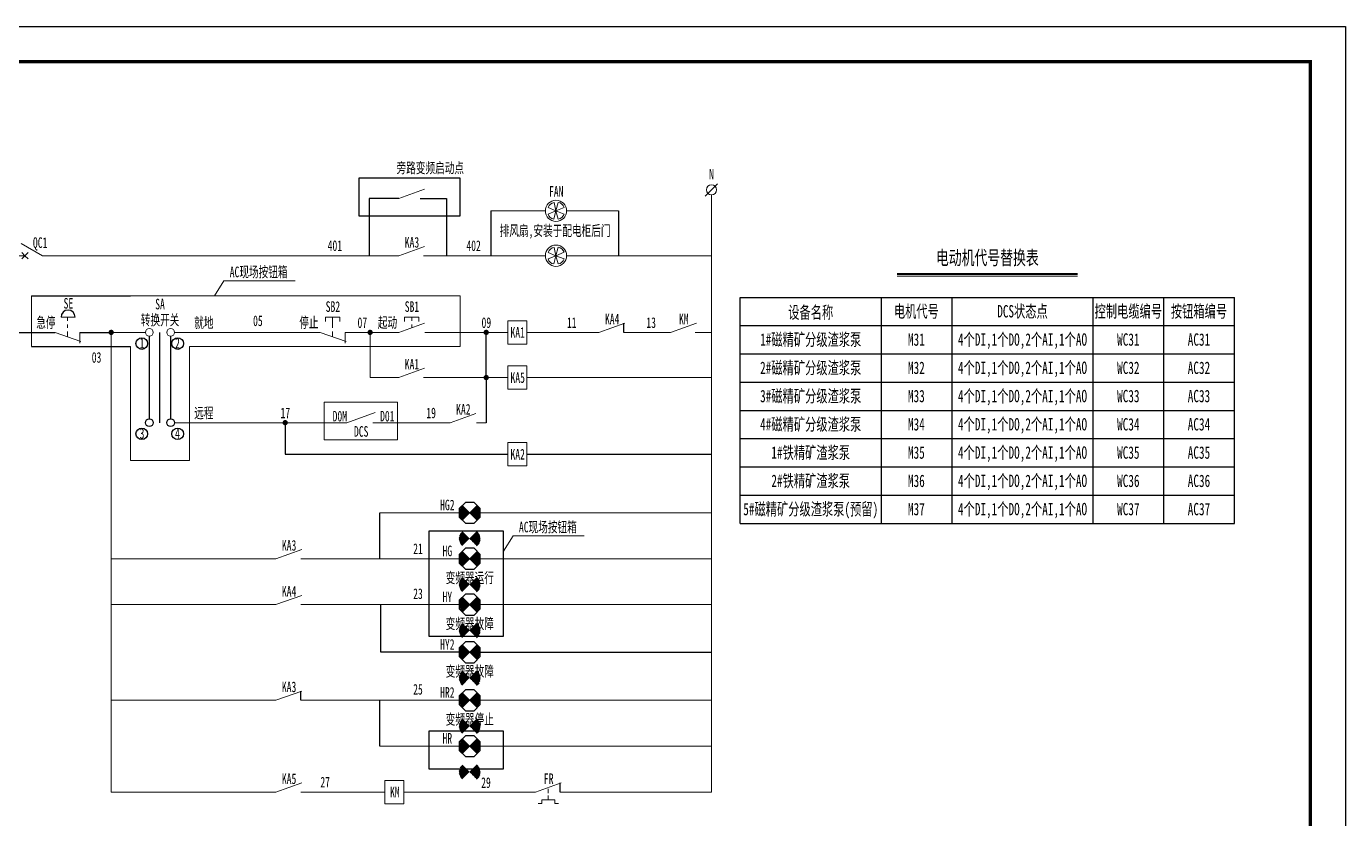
# Model space of a CAD drawing. Header units: millimetres. Extents: x 401220 to 2750366, y -101310 to 943175.
# Drawn here: x 1132490 to 1169837, y 514896 to 537324 of the extents above; entities that cross this region are included whole.
import ezdxf
from ezdxf.enums import TextEntityAlignment as Align

# ---------------------------------------------------------------- set-up
doc = ezdxf.new("R2010")
doc.units = ezdxf.units.MM
doc.linetypes.add('常规', pattern=[20, 10, 0, 10])
for name, color, linetype, lineweight in [('1轮廓实线层', 7, 'Continuous', 18), ('_0', 7, 'Continuous', 25), ('CAXA0层', 7, 'Continuous', 25), ('MX', 3, 'Continuous', 0), ('SW', 8, 'Continuous', 20), ('TEXT', 4, 'Continuous', 0)]:
    doc.layers.add(name, color=color, linetype=linetype, lineweight=lineweight)
for name, color, linetype in [('D1', 4, 'Continuous'), ('动力平面导线层', 3, '常规'), ('动力平面设备层', 1, 'Continuous'), ('图框', 7, 'Continuous'), ('标注-照明', 7, 'Continuous'), ('照明平面导线层', 3, 'Continuous'), ('照明平面设备层', 1, 'Continuous'), ('电气-接地设计-接地线', 3, '接地线'), ('表格图框层', 7, 'Continuous')]:
    doc.layers.add(name, color=color, linetype=linetype)
doc.styles.add('IDQSTYLE', font='NSimSun.ttf', dxfattribs={"width": 0.7})
doc.styles.add('标准', font='NSimSun.ttf', dxfattribs={"width": 0.667})
doc.linetypes.add('接地线', pattern='A,500,[136,EESLTYPE.shx,S=100,R=0,X=0,Y=0],500,-200,60,-200', length=1460)

# ---------------------------------------------------------------- blocks, each defined once
blk = doc.blocks.new('*U33')
at = {"layer": '1轮廓实线层'}
for p, q in [((0, 15), (0, 10)), ((0, 5), (-3.5, 11.06)), ((0, 10), (-0.88, 10.88)), ((0, 10), (-0.88, 9.12)), ((0, 10), (0.88, 10.88)), ((0, 10), (0.88, 9.12)), ((0, 5), (0, 0))]:
    blk.add_line(p, q, dxfattribs=at)

msp = doc.modelspace()

# ---------------------------------------------------------------- hatches: boundary and pattern name
at = {"linetype": 'ByBlock', "lineweight": 25}
h = msp.add_hatch(dxfattribs=at)
h.set_pattern_fill('ANSI31', scale=184.8, style=0)
h.set_pattern_definition([(45, (580637.666, 525748.21), (-16.3341666, 16.3341666), [])])
h.paths.add_polyline_path([(1145040, 523553.2), (1144831.1, 523762.5, 0.1991281), (1144744.3, 523553.2, 0.1986966), (1144830.8, 523344.3)])
h.paths.add_polyline_path([(1145249.3, 523762.2), (1145040, 523553.2), (1145248.9, 523344, 0.1991281), (1145335.7, 523553.2, 0.1986966)])
h = msp.add_hatch(dxfattribs=at)
h.set_pattern_fill('ANSI31', scale=184.8, style=0)
h.set_pattern_definition([(45, (580637.666, 525013.185), (-16.3341666, 16.3341666), [])])
h.paths.add_polyline_path([(1145040, 522818.2), (1144831.1, 523027.5, 0.1991281), (1144744.3, 522818.2, 0.1986966), (1144830.8, 522609.3)])
h.paths.add_polyline_path([(1145249.3, 523027.1), (1145040, 522818.2), (1145248.9, 522609, 0.1991281), (1145335.7, 522818.2, 0.1986966)])
h = msp.add_hatch(dxfattribs=at)
h.set_pattern_fill('ANSI31', scale=184.8, style=0)
h.set_pattern_definition([(45, (580637.666, 524448.21), (-16.3341666, 16.3341666), [])])
h.paths.add_polyline_path([(1145040, 522253.2), (1144831.1, 522462.5, 0.1991281), (1144744.3, 522253.2, 0.1986966), (1144830.8, 522044.3)])
h.paths.add_polyline_path([(1145249.3, 522462.2), (1145040, 522253.2), (1145248.9, 522044, 0.1991281), (1145335.7, 522253.2, 0.1986966)])
h = msp.add_hatch(dxfattribs=at)
h.set_pattern_fill('ANSI31', scale=184.8, style=0)
h.set_pattern_definition([(45, (580637.666, 523713.185), (-16.3341666, 16.3341666), [])])
h.paths.add_polyline_path([(1145040, 521518.2), (1144831.1, 521727.5, 0.1991281), (1144744.3, 521518.2, 0.1986966), (1144830.8, 521309.3)])
h.paths.add_polyline_path([(1145249.3, 521727.1), (1145040, 521518.2), (1145248.9, 521309, 0.1991281), (1145335.7, 521518.2, 0.1986966)])
h = msp.add_hatch(dxfattribs=at)
h.set_pattern_fill('ANSI31', scale=184.8, style=0)
h.set_pattern_definition([(45, (580637.666, 523148.21), (-16.3341666, 16.3341666), [])])
h.paths.add_polyline_path([(1145040, 520953.2), (1144831.1, 521162.5, 0.1991281), (1144744.3, 520953.2, 0.1986966), (1144830.8, 520744.3)])
h.paths.add_polyline_path([(1145249.3, 521162.2), (1145040, 520953.2), (1145248.9, 520744, 0.1991281), (1145335.7, 520953.2, 0.1986966)])
h = msp.add_hatch(dxfattribs=at)
h.set_pattern_fill('ANSI31', scale=184.8, style=0)
h.set_pattern_definition([(45, (580637.666, 522413.185), (-16.3341666, 16.3341666), [])])
h.paths.add_polyline_path([(1145040, 520218.2), (1144831.1, 520427.5, 0.1991281), (1144744.3, 520218.2, 0.1986966), (1144830.8, 520009.3)])
h.paths.add_polyline_path([(1145249.3, 520427.1), (1145040, 520218.2), (1145248.9, 520009, 0.1991281), (1145335.7, 520218.2, 0.1986966)])
h = msp.add_hatch(dxfattribs=at)
h.set_pattern_fill('ANSI31', scale=184.8, style=0)
h.set_pattern_definition([(45, (580637.666, 521801.533), (-16.3341666, 16.3341666), [])])
h.paths.add_polyline_path([(1145040, 519606.6), (1144831.1, 519815.8, 0.1991281), (1144744.3, 519606.6, 0.1986966), (1144830.8, 519397.7)])
h.paths.add_polyline_path([(1145249.3, 519815.5), (1145040, 519606.6), (1145248.9, 519397.3, 0.1991281), (1145335.7, 519606.6, 0.1986966)])
h = msp.add_hatch(dxfattribs=at)
h.set_pattern_fill('ANSI31', scale=184.8, style=0)
h.set_pattern_definition([(45, (580637.666, 521066.51), (-16.3341666, 16.3341666), [])])
h.paths.add_polyline_path([(1145040, 518871.5), (1144831.1, 519080.8, 0.1991281), (1144744.3, 518871.5, 0.1986966), (1144830.8, 518662.6)])
h.paths.add_polyline_path([(1145249.3, 519080.5), (1145040, 518871.5), (1145248.9, 518662.3, 0.1991281), (1145335.7, 518871.5, 0.1986966)])
h = msp.add_hatch(dxfattribs=at)
h.set_pattern_fill('ANSI31', scale=184.8, style=0)
h.set_pattern_definition([(45, (580637.666, 520441.99), (-16.3341666, 16.3341666), [])])
h.paths.add_polyline_path([(1145040, 518247), (1144831.1, 518456.3, 0.1991281), (1144744.3, 518247, 0.1986966), (1144830.8, 518038.1)])
h.paths.add_polyline_path([(1145249.3, 518455.9), (1145040, 518247), (1145248.9, 518037.8, 0.1991281), (1145335.7, 518247, 0.1986966)])
h = msp.add_hatch(dxfattribs=at)
h.set_pattern_fill('ANSI31', scale=184.8, style=0)
h.set_pattern_definition([(45, (580637.666, 519706.966), (-16.3341666, 16.3341666), [])])
h.paths.add_polyline_path([(1145040, 517512), (1144831.1, 517721.3, 0.1991281), (1144744.3, 517512, 0.1986966), (1144830.8, 517303.1)])
h.paths.add_polyline_path([(1145249.3, 517720.9), (1145040, 517512), (1145248.9, 517302.8, 0.1991281), (1145335.7, 517512, 0.1986966)])
h = msp.add_hatch(dxfattribs=at)
h.set_pattern_fill('ANSI31', scale=184.8, style=0)
h.set_pattern_definition([(45, (580637.666, 519141.99), (-16.3341666, 16.3341666), [])])
h.paths.add_polyline_path([(1145040, 516947), (1144831.1, 517156.3, 0.1991281), (1144744.3, 516947, 0.1986966), (1144830.8, 516738.1)])
h.paths.add_polyline_path([(1145249.3, 517155.9), (1145040, 516947), (1145248.9, 516737.8, 0.1991281), (1145335.7, 516947, 0.1986966)])
h = msp.add_hatch(dxfattribs=at)
h.set_pattern_fill('ANSI31', scale=184.8, style=0)
h.set_pattern_definition([(45, (580637.666, 518406.966), (-16.3341666, 16.3341666), [])])
h.paths.add_polyline_path([(1145040, 516212), (1144831.1, 516421.3, 0.1991281), (1144744.3, 516212, 0.1986966), (1144830.8, 516003.1)])
h.paths.add_polyline_path([(1145249.3, 516420.9), (1145040, 516212), (1145248.9, 516002.8, 0.1991281), (1145335.7, 516212, 0.1986966)])

# ---------------------------------------------------------------- linework, layer by layer
at = {"color": 7}
for p, q in [((1143031.6, 532451.4), (1142190.8, 532451.4)), ((1142190.8, 532451.4), (1142190.8, 530831.6)), ((1143634.6, 532451.4), (1144387.4, 532451.4)), ((1144387.4, 532451.4), (1144387.4, 530831.5)), ((1142527.7, 519606.6), (1142527.7, 520953.2)), ((1144744.3, 519606.6), (1142527.7, 519606.6)), ((1145335.7, 519606.6), (1151883.7, 519606.6))]:
    msp.add_line(p, q, dxfattribs=at)
at = {"color": 7, "linetype": 'ByBlock', "lineweight": 20}
for p, q in [((1147654.4, 528660.7), (1146653.2, 528660.7)), ((1147654.4, 528660.7), (1147247.3, 528660.7)), ((1148699.8, 528660.7), (1147654.4, 528660.7)), ((1151346.3, 527382.6), (1146653.2, 527382.6)), ((1151883.6, 527382.6), (1147190.5, 527382.6)), ((1146899.8, 515647), (1143175.4, 515647)), ((1147084.4, 515320.7), (1147084.4, 515429.3)), ((1147084.4, 515429.3), (1147446.2, 515429.3)), ((1147265.3, 515737.5), (1147265.3, 515616.9)), ((1147265.3, 515549.9), (1147265.3, 515429.3)), ((1147446.2, 515429.3), (1147446.2, 515320.7)), ((1146975.9, 515320.7), (1147084.4, 515320.7)), ((1147446.2, 515320.7), (1147554.8, 515320.7))]:
    msp.add_line(p, q, dxfattribs=at)
at = {"color": 7, "linetype": 'ByBlock', "lineweight": 25}
for p, q in [((1145249.3, 523762.2), (1144830.8, 523344.3)), ((1145248.9, 523344), (1144831.1, 523762.5)), ((1145249.3, 522462.2), (1144830.8, 522044.3)), ((1145248.9, 522044), (1144831.1, 522462.5)), ((1145249.3, 521162.2), (1144830.8, 520744.3)), ((1145248.9, 520744), (1144831.1, 521162.5)), ((1145249.3, 519815.5), (1144830.8, 519397.7)), ((1145248.9, 519397.3), (1144831.1, 519815.8)), ((1145249.3, 518455.9), (1144830.8, 518038.1)), ((1145248.9, 518037.8), (1144831.1, 518456.3)), ((1145249.3, 517155.9), (1144830.8, 516738.1)), ((1145248.9, 516737.8), (1144831.1, 517156.3))]:
    msp.add_line(p, q, dxfattribs=at)
at = {"color": 7}
for points in [[(1141914.5, 533033.5), (1144759, 533033.5), (1144759, 531953.5), (1141914.5, 531953.5)], [(1143891.2, 523041.6), (1145987.3, 523041.6), (1145987.3, 520053), (1143891.2, 520053)], [(1143891.2, 517377.8), (1145987.3, 517377.8), (1145987.3, 516297.8), (1143891.2, 516297.8)]]:
    msp.add_lwpolyline(points, close=True, dxfattribs=at)
at = {"color": 7, "linetype": 'ByBlock', "lineweight": 20, "const_width": 75}
for points in [[(1134853.5, 528660.7, 1), (1134928.5, 528660.7, 1)], [(1142183.1, 528660.7, 1), (1142258.1, 528660.7, 1)], [(1145470.3, 528660.7, 1), (1145545.3, 528660.7, 1)], [(1145470.3, 527382.6, 1), (1145545.3, 527382.6, 1)], [(1139780, 526104.4, 1), (1139855, 526104.4, 1)]]:
    msp.add_lwpolyline(points, format="xyb", close=True, dxfattribs=at)
at = {"color": 7, "linetype": 'ByBlock', "lineweight": 25}
for points in [[(1144917.6, 523848.9), (1144744.3, 523675.7), (1144744.3, 523430.8), (1144917.6, 523257.6), (1145162.5, 523257.6), (1145335.7, 523430.8), (1145335.7, 523675.7), (1145162.5, 523848.9)], [(1144917.6, 522548.9), (1144744.3, 522375.7), (1144744.3, 522130.8), (1144917.6, 521957.6), (1145162.5, 521957.6), (1145335.7, 522130.8), (1145335.7, 522375.7), (1145162.5, 522548.9)], [(1144917.6, 521248.9), (1144744.3, 521075.7), (1144744.3, 520830.8), (1144917.6, 520657.6), (1145162.5, 520657.6), (1145335.7, 520830.8), (1145335.7, 521075.7), (1145162.5, 521248.9)], [(1144917.6, 519902.3), (1144744.3, 519729), (1144744.3, 519484.1), (1144917.6, 519310.9), (1145162.5, 519310.9), (1145335.7, 519484.1), (1145335.7, 519729), (1145162.5, 519902.3)], [(1144917.6, 518542.7), (1144744.3, 518369.5), (1144744.3, 518124.6), (1144917.6, 517951.3), (1145162.5, 517951.3), (1145335.7, 518124.6), (1145335.7, 518369.5), (1145162.5, 518542.7)], [(1144917.6, 517242.7), (1144744.3, 517069.5), (1144744.3, 516824.6), (1144917.6, 516651.3), (1145162.5, 516651.3), (1145335.7, 516824.6), (1145335.7, 517069.5), (1145162.5, 517242.7)]]:
    msp.add_lwpolyline(points, close=True, dxfattribs=at)
at = {"layer": 'CAXA0层', "color": 7, "linetype": 'ByBlock', "lineweight": 40}
msp.add_line((1157144.7, 530320.9), (1162242.9, 530320.9), dxfattribs=at)
at = {"layer": 'CAXA0层', "color": 7, "linetype": 'ByBlock', "lineweight": 0}
msp.add_line((1157144.7, 530255.5), (1162242.9, 530255.5), dxfattribs=at)
at = {"layer": 'D1', "color": 7, "linetype": 'ByBlock'}
msp.add_arc((1133670.7, 529092.3), 200.5, 0, 180, dxfattribs=at)
at = {"layer": 'MX', "color": 7, "linetype": 'ByBlock', "lineweight": 20}
msp.add_line((1151710.3, 532521.8), (1152056.8, 532868.2), dxfattribs=at)
msp.add_circle((1151883.6, 532695), 144.4, dxfattribs=at)
at = {"layer": 'SW', "color": 7, "linetype": 'ByBlock', "lineweight": 25}
for p, q in [((1152693.8, 523252.9), (1152693.8, 529652.9)), ((1156693.8, 523252.9), (1156693.8, 529652.9)), ((1158693.8, 523252.9), (1158693.8, 529652.9)), ((1162693.8, 523252.9), (1162693.8, 529652.9)), ((1164693.8, 523252.9), (1164693.8, 529652.9)), ((1166693.8, 523252.9), (1166693.8, 529652.9))]:
    msp.add_line(p, q, dxfattribs=at)
at = {"layer": 'TEXT', "color": 7, "linetype": 'ByBlock', "ltscale": 100}
for centre in [(1135970.3, 528660.7), (1136573.7, 528660.7)]:
    msp.add_circle(centre, 109.7, dxfattribs=at)
at = {"layer": '动力平面导线层', "color": 7, "linetype": 'ByBlock'}
for p, q in [((1132638.2, 529694), (1135437.5, 529694)), ((1132203.2, 528660.7), (1133305.1, 528660.7)), ((1132638.2, 528259.2), (1135437.5, 528259.2)), ((1145507.8, 527382.6), (1145507.8, 526104.4)), ((1139817.5, 526104.4), (1139817.5, 525212.9)), ((1139817.5, 525212.9), (1146117.4, 525212.9))]:
    msp.add_line(p, q, dxfattribs=at)
at = {"layer": '动力平面导线层', "color": 7}
for p, q in [((1152693.8, 529652.9), (1166693.8, 529652.9)), ((1152693.8, 528852.9), (1166693.8, 528852.9)), ((1152693.8, 528052.9), (1166693.8, 528052.9)), ((1152693.8, 527252.9), (1166693.8, 527252.9)), ((1152693.8, 526452.9), (1166693.8, 526452.9)), ((1152693.8, 525652.9), (1166693.8, 525652.9)), ((1152693.8, 524852.9), (1166693.8, 524852.9)), ((1152693.8, 524052.9), (1166693.8, 524052.9)), ((1142499.9, 522253.2), (1142499.9, 523553.2)), ((1152693.8, 523252.9), (1166693.8, 523252.9)), ((1142499.9, 516947), (1142499.9, 518247))]:
    msp.add_line(p, q, dxfattribs=at)
at = {"layer": '动力平面导线层', "color": 7, "linetype": 'ByBlock', "lineweight": -3, "ltscale": 100}
for p, q in [((1149401.6, 528660.7), (1149401.6, 528922.1)), ((1147601.5, 515647), (1147601.5, 515908.5))]:
    msp.add_line(p, q, dxfattribs=at)
at = {"layer": '动力平面设备层', "color": 7, "linetype": 'ByBlock', "lineweight": -3, "ltscale": 100}
for p, q in [((1145642.1, 532102.1), (1145642.1, 530831.6)), ((1149251, 532102), (1149251, 530831.5))]:
    msp.add_line(p, q, dxfattribs=at)
at = {"layer": '图框', "color": 7, "linetype": 'Continuous', "lineweight": 100, "const_width": 100}
msp.add_lwpolyline([(1112936.6, 496323.6), (1168836.6, 496323.6), (1168836.6, 536323.6), (1112936.6, 536323.6)], close=True, dxfattribs=at)
at = {"layer": '标注-照明', "color": 7, "linetype": 'ByBlock', "lineweight": 25, "ltscale": 100}
for p, q in [((1134006.9, 528660.7), (1134891, 528660.7)), ((1135970.3, 528551), (1135970.3, 526214.2)), ((1136272.2, 526104.4), (1136272.2, 528660.7)), ((1136573.7, 528551), (1136573.7, 526214.2)), ((1140255.4, 518247), (1140255.4, 518508.5))]:
    msp.add_line(p, q, dxfattribs=at)
for centre, radius in [((1135757, 528345.3), 164.8), ((1136773.2, 528345.3), 164.8), ((1135970.3, 526104.4), 109.7), ((1136573.7, 526104.4), 109.7), ((1135757, 525789.1), 164.8), ((1136773.2, 525789.1), 164.8)]:
    msp.add_circle(centre, radius, dxfattribs=at)
at = {"layer": '照明平面导线层', "color": 7, "linetype": 'ByBlock', "lineweight": 20}
for p, q in [((1143031.6, 532451.4), (1143762.7, 532712.8)), ((1147481.8, 532102.1), (1147260.4, 532197.2)), ((1147481.3, 532102.6), (1147427.6, 532338.4)), ((1147544.9, 532341.4), (1147481.3, 532102.6)), ((1147712, 532200.2), (1147482.3, 532102.6)), ((1151883.8, 515647), (1151883.6, 532550.6)), ((1145642.1, 532102.1), (1147181.2, 532102.1)), ((1147258.1, 532009.6), (1147481.3, 532102.6)), ((1147482.7, 532101.2), (1147425.3, 531868.3)), ((1147480.2, 532102.1), (1147483.6, 532102.1)), ((1147482.3, 532102.6), (1147713.5, 532009.6)), ((1147482.3, 532102.6), (1147546.4, 531868.3)), ((1147782.7, 532102), (1149251, 532102)), ((1143031.6, 530831.6), (1143762.7, 531093)), ((1147481.3, 530832.1), (1147427.6, 531067.9)), ((1147544.9, 531070.9), (1147481.3, 530832.1)), ((1133448.1, 530831.6), (1143031.6, 530831.6)), ((1143733.4, 530831.6), (1147181.2, 530831.5)), ((1147258.1, 530739), (1147481.3, 530832.1)), ((1147481.8, 530831.6), (1147260.4, 530926.6)), ((1147482.7, 530830.7), (1147425.3, 530597.8)), ((1147480.2, 530831.6), (1147483.6, 530831.6)), ((1147712, 530929.6), (1147482.3, 530832.1)), ((1147482.3, 530832.1), (1147713.5, 530739)), ((1147482.3, 530832.1), (1147546.4, 530597.8)), ((1147782.7, 530831.5), (1151883.6, 530831.5)), ((1138078.9, 530121.6), (1137814, 529694)), ((1138078.9, 530121.6), (1140097.5, 530121.6)), ((1135437.5, 529694), (1144769.4, 529694)), ((1144769.4, 529694), (1144769.4, 528259.2)), ((1133871.2, 529092.3), (1133470.2, 529092.3)), ((1133656, 528992.1), (1133656, 529092.3)), ((1133656, 528786), (1133656, 528886.3)), ((1141159.1, 528891.8), (1141159.1, 529092.3)), ((1141159.1, 528786), (1141159.1, 528886.3)), ((1143031.6, 528660.7), (1143762.7, 528922.1)), ((1143397.2, 528992.1), (1143397.2, 529092.3)), ((1143397.2, 528791.4), (1143397.2, 528886.6)), ((1148699.8, 528660.7), (1149430.9, 528922.1)), ((1150726.8, 528660.7), (1151458, 528922.1)), ((1133305.1, 528660.7), (1134036.2, 528399.3)), ((1133656, 528535.2), (1133656, 528685.8)), ((1134006.9, 528660.7), (1134006.9, 528359.5)), ((1135860.5, 528660.7), (1134891, 528660.7)), ((1134891, 528660.7), (1134891, 515647)), ((1136683.5, 528660.7), (1140808.2, 528660.7)), ((1140808.2, 528660.7), (1141539.4, 528399.3)), ((1141159.1, 528535.2), (1141159.1, 528685.8)), ((1143031.6, 528660.7), (1141510, 528660.7)), ((1141510, 528660.7), (1141510, 528359.5)), ((1142220.6, 528660.7), (1142220.6, 527382.6)), ((1143774.3, 528660.7), (1146117.4, 528660.7)), ((1149401.6, 528660.7), (1150726.8, 528660.7)), ((1151422.5, 528660.7), (1151883.6, 528660.7)), ((1144769.4, 528259.2), (1137104.4, 528259.2)), ((1143031.6, 527382.6), (1142220.6, 527382.6)), ((1143031.6, 527382.6), (1143762.7, 527644)), ((1143733.4, 527382.6), (1145507.8, 527382.6)), ((1145507.8, 527382.6), (1146117.4, 527382.6)), ((1141557.9, 526104.4), (1142362.1, 526392)), ((1144486.5, 526104.4), (1145217.6, 526365.9)), ((1136683.5, 526104.4), (1137470.9, 526104.4)), ((1137470.9, 526104.4), (1141557.9, 526104.4)), ((1142300.6, 526104.4), (1144486.5, 526104.4)), ((1145229.2, 526104.4), (1145507.8, 526104.4)), ((1142499.9, 523553.2), (1144744.3, 523553.2)), ((1145335.7, 523553.2), (1151346.4, 523553.2)), ((1145873, 523553.3), (1151883.7, 523553.3)), ((1146266.5, 522899.6), (1146001.6, 522472)), ((1146266.5, 522899.6), (1148285.1, 522899.6)), ((1139553.6, 522253.2), (1140284.7, 522514.7)), ((1134891, 522253.2), (1139553.6, 522253.2)), ((1140255.4, 522253.2), (1144744.3, 522253.2)), ((1145335.7, 522253.2), (1151346.4, 522253.2)), ((1145873, 522253.3), (1151883.7, 522253.3)), ((1139553.6, 520953.2), (1140284.7, 521214.7)), ((1134891, 520953.2), (1139553.6, 520953.2)), ((1140255.4, 520953.2), (1144744.3, 520953.2)), ((1145335.7, 520953.2), (1151346.5, 520953.2)), ((1145873, 520953.3), (1151883.7, 520953.3)), ((1139553.6, 518247), (1140284.7, 518508.5)), ((1139553.6, 518247), (1134891, 518247)), ((1140255.4, 518247), (1144744.3, 518247)), ((1145335.7, 518247), (1151346.4, 518247)), ((1145873, 518247), (1151883.7, 518247)), ((1142499.9, 516947), (1144744.3, 516947)), ((1145335.7, 516947), (1151346.3, 516947)), ((1145873, 516947), (1151883.6, 516947)), ((1139553.6, 515647), (1140284.7, 515908.5)), ((1146899.8, 515647), (1147630.9, 515908.5)), ((1134891, 515647), (1139553.6, 515647)), ((1140255.4, 515647), (1142639.6, 515647)), ((1147601.5, 515647), (1151346.5, 515647)), ((1148138.8, 515647), (1151883.8, 515647))]:
    msp.add_line(p, q, dxfattribs=at)
for points in [[(1141359.6, 528972), (1141359.6, 529092.3), (1140958.6, 529092.3), (1140958.6, 528972)], [(1143597.7, 528972), (1143597.7, 529092.3), (1143196.7, 529092.3), (1143196.7, 528972)]]:
    msp.add_lwpolyline(points, dxfattribs=at)
for points in [[(1146117.4, 528991.5), (1146653.2, 528991.5), (1146653.2, 528329.9), (1146117.4, 528329.9)], [(1146117.4, 527713.3), (1146653.2, 527713.3), (1146653.2, 527051.8), (1146117.4, 527051.8)], [(1146117.4, 525543.6), (1146653.2, 525543.6), (1146653.2, 524882.1), (1146117.4, 524882.1)], [(1142639.6, 515977.8), (1143175.4, 515977.8), (1143175.4, 515316.3), (1142639.6, 515316.3)]]:
    msp.add_lwpolyline(points, close=True, dxfattribs=at)
for centre in [(1147481.9, 532102), (1147481.9, 530831.5)]:
    msp.add_circle(centre, 300.7, dxfattribs=at)
for centre, start, end in [((1147455.7, 532135.7), 97.87312, 162.52861), ((1147516.8, 532138.7), 17.47139, 82.12688), ((1147453.3, 532071), 197.47139, 262.12688), ((1147518.3, 532071), 277.87312, 342.52861), ((1147455.7, 530865.1), 97.87312, 162.52861), ((1147516.8, 530868.2), 17.47139, 82.12688), ((1147453.3, 530800.5), 197.47139, 262.12688), ((1147518.3, 530800.5), 277.87312, 342.52861)]:
    msp.add_arc(centre, 204.7, start, end, dxfattribs=at)
at = {"layer": '照明平面设备层', "color": 7, "lineweight": -3, "ltscale": 100}
msp.add_lwpolyline([(1110436.6, 537323.6), (1169836.6, 537323.6), (1169836.6, 495323.6), (1110436.6, 495323.6)], close=True, dxfattribs=at)
at = {"layer": '电气-接地设计-接地线', "color": 7, "linetype": 'ByBlock', "lineweight": -3}
for p, q in [((1145507.8, 527382.6), (1145507.8, 528660.7)), ((1146653.2, 525212.9), (1151346.3, 525212.9)), ((1147190.5, 525212.9), (1151883.6, 525212.9))]:
    msp.add_line(p, q, dxfattribs=at)
at = {"layer": '表格图框层', "color": 7, "linetype": 'ByBlock', "lineweight": 20, "ltscale": 50}
for p, q in [((1132638.2, 528259.2), (1132638.2, 529694)), ((1135437.5, 525035.6), (1135437.5, 528259.2)), ((1137104.4, 528259.2), (1137104.4, 525035.6)), ((1140923.3, 526683.5), (1142996.7, 526683.5)), ((1140923.3, 526683.5), (1140923.3, 525620.1)), ((1142996.7, 526683.5), (1142996.7, 525620.1)), ((1140923.3, 525620.1), (1142996.7, 525620.1)), ((1137104.4, 525035.6), (1135437.5, 525035.6))]:
    msp.add_line(p, q, dxfattribs=at)

# ---------------------------------------------------------------- block references
at = {"layer": '_0', "color": 7, "linetype": 'ByBlock', "xscale": -100, "yscale": 100, "zscale": 100, "rotation": 90}
msp.add_blockref('*U33', (1133448.1, 530831.6), dxfattribs=at)

# ---------------------------------------------------------------- texts
at = {"layer": 'SW', "color": 7, "linetype": 'ByBlock', "lineweight": 25, "style": '标准', "width": 0.667}
for s, height, p in [('电动机代号替换表', 400, (1159693.6, 530576)), ('设备名称', 350, (1154693.8, 529052.9)), ('电机代号', 350, (1157685, 529083.9)), ('DCS状态点', 350, (1160690, 529083.9)), ('控制电缆编号', 350, (1163685, 529083.9)), ('按钮箱编号', 350, (1165685, 529083.9)), ('1#磁精矿分级渣浆泵', 350, (1154693.8, 528283.8)), ('M31', 350, (1157685, 528283.9)), ('4个DI,1个DO,2个AI,1个AO', 350, (1160690, 528283.9)), ('WC31', 350, (1163685, 528283.9)), ('AC31', 350, (1165685, 528283.9)), ('2#磁精矿分级渣浆泵', 350, (1154693.8, 527483.8)), ('M32', 350, (1157685, 527483.9)), ('4个DI,1个DO,2个AI,1个AO', 350, (1160690, 527483.9)), ('WC32', 350, (1163685, 527483.9)), ('AC32', 350, (1165685, 527483.9)), ('3#磁精矿分级渣浆泵', 350, (1154693.8, 526683.8)), ('M33', 350, (1157685, 526683.9)), ('4个DI,1个DO,2个AI,1个AO', 350, (1160690, 526683.9)), ('WC33', 350, (1163685, 526683.9)), ('AC33', 350, (1165685, 526683.9)), ('4#磁精矿分级渣浆泵', 350, (1154693.8, 525883.8)), ('M34', 350, (1157685, 525883.9)), ('4个DI,1个DO,2个AI,1个AO', 350, (1160690, 525883.9)), ('WC34', 350, (1163685, 525883.9)), ('AC34', 350, (1165685, 525883.9)), ('1#铁精矿渣浆泵', 350, (1154693.8, 525083.8)), ('4个DI,1个DO,2个AI,1个AO', 350, (1160690, 525083.9)), ('M35', 350, (1157685, 525083.9)), ('WC35', 350, (1163685, 525083.9)), ('AC35', 350, (1165685, 525083.9)), ('2#铁精矿渣浆泵', 350, (1154693.8, 524283.8)), ('M36', 350, (1157685, 524283.9)), ('4个DI,1个DO,2个AI,1个AO', 350, (1160690, 524283.9)), ('WC36', 350, (1163685, 524283.9)), ('AC36', 350, (1165685, 524283.9)), ('5#磁精矿分级渣浆泵(预留)', 350, (1154693.8, 523483.8)), ('M37', 350, (1157685, 523483.9)), ('4个DI,1个DO,2个AI,1个AO', 350, (1160690, 523483.9)), ('WC37', 350, (1163685, 523483.9)), ('AC37', 350, (1165685, 523483.9))]:
    msp.add_text(s, height=height, dxfattribs=at).set_placement(p, align=Align.CENTER)
at = {"layer": 'TEXT', "color": 7, "linetype": 'ByBlock', "ltscale": 100}
for s, style, width, p in [('旁路变频启动点', '标准', 0.667, (1143924.2, 533168.4)), ('N', '标准', 0.667, (1151885.9, 532989.6)), ('FAN', '标准', 0.667, (1147489.3, 532501.3)), ('排风扇,安装于配电柜后门', '标准', 0.667, (1147458, 531391.2)), ('QC1', '标准', 0.667, (1132879.5, 531051.8)), ('401', '标准', 0.667, (1141223, 530966.5)), ('KA3', '标准', 0.667, (1143405.3, 531060.8)), ('402', '标准', 0.667, (1145150.7, 530966.5)), ('AC现场按钮箱', '标准', 0.667, (1139065, 530223.1)), ('SE', '标准', 0.667, (1133678.9, 529334)), ('SA', '标准', 0.667, (1136273.2, 529312.2)), ('转换开关', '标准', 0.667, (1136273.2, 528863.2)), ('SB2', '标准', 0.667, (1141167.3, 529241)), ('SB1', '标准', 0.667, (1143405.3, 529241)), ('急停', '标准', 0.667, (1133043.8, 528791.4)), ('就地', '标准', 0.667, (1137513.9, 528786.7)), ('05', '标准', 0.667, (1139043.8, 528840.2)), ('停止', '标准', 0.667, (1140489.8, 528791.4)), ('07', '标准', 0.667, (1142001.1, 528787.2)), ('起动', '标准', 0.667, (1142713.2, 528791.4)), ('09', '标准', 0.667, (1145511.5, 528787.2)), ('11', '标准', 0.667, (1147929, 528787.2)), ('KA4', '标准', 0.667, (1149073.6, 528889.9)), ('13', '标准', 0.667, (1150176.8, 528787.2)), ('KM', '标准', 0.667, (1151100.6, 528889.9)), ('1', '标准', 0.667, (1135762.7, 528206.1)), ('2', '标准', 0.667, (1136767.8, 528206.1)), ('KA1', '标准', 0.667, (1146398.9, 528510.3)), ('03', '标准', 0.667, (1134476.5, 527803)), ('KA1', '标准', 0.667, (1143405.3, 527611.8)), ('KA5', '标准', 0.667, (1146398.9, 527232.1)), ('KA2', '标准', 0.667, (1144860.2, 526333.7)), ('远程', '标准', 0.667, (1137513.9, 526230.5)), ('17', '标准', 0.667, (1139821.1, 526230.9)), ('D0M', '标准', 0.667, (1141363.4, 526140)), ('D01', '标准', 0.667, (1142707.2, 526140)), ('19', '标准', 0.667, (1143947.9, 526230.9)), ('3', '标准', 0.667, (1135762.7, 525649.8)), ('4', '标准', 0.667, (1136767.8, 525649.8)), ('DCS', '标准', 0.667, (1141968.1, 525707.3)), ('KA2', '标准', 0.667, (1146398.9, 525062.4)), ('HG2', '标准', 0.667, (1144406.8, 523625.4)), ('AC现场按钮箱', '标准', 0.667, (1147252.6, 523001.1)), ('KA3', '标准', 0.667, (1139927.3, 522482.5)), ('21', '标准', 0.667, (1143575.6, 522385)), ('HG', '标准', 0.667, (1144406.8, 522325.4)), ('变频器运行', '标准', 0.667, (1145043, 521564.8)), ('KA4', '标准', 0.667, (1139927.3, 521182.5)), ('23', '标准', 0.667, (1143575.6, 521113.4)), ('HY', '标准', 0.667, (1144406.8, 521025.4)), ('变频器故障', '标准', 0.667, (1145043, 520264.8)), ('HY2', '标准', 0.667, (1144406.8, 519678.7)), ('变频器故障', '标准', 0.667, (1145043, 518918.1)), ('KA3', '标准', 0.667, (1139927.3, 518476.3)), ('25', '标准', 0.667, (1143575.6, 518407.2)), ('HR2', '标准', 0.667, (1144406.8, 518319.2)), ('变频器停止', '标准', 0.667, (1145043, 517558.5)), ('HR', '标准', 0.667, (1144406.8, 517019.2)), ('KA5', '标准', 0.667, (1139927.3, 515876.3)), ('FR', 'IDQSTYLE', 0.7, (1147273.5, 515876.3)), ('27', '标准', 0.667, (1140948.9, 515780.5)), ('KM', '标准', 0.667, (1142921.1, 515496.6)), ('29', '标准', 0.667, (1145500.7, 515764.7))]:
    msp.add_text(s, height=300, dxfattribs=dict(at, style=style, width=width)).set_placement(p, align=Align.CENTER)

doc.saveas('drawing.dxf')
